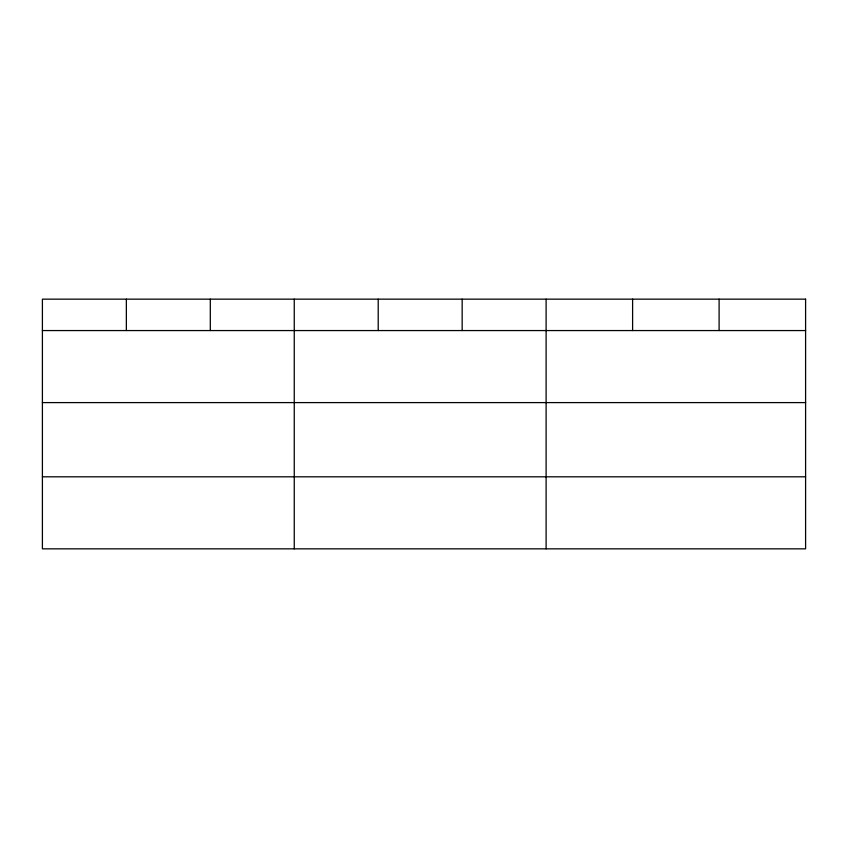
<?xml version="1.0" encoding="UTF-8"?>
<svg xmlns="http://www.w3.org/2000/svg" width="848" height="848" viewBox="0 0 848 848"><rect width="100%" height="100%" fill="white"/><g stroke="black" fill="none" stroke-linecap="round" stroke-linejoin="round"><path stroke-width="1.27" d="M42.4 330.561L805.6 330.561M42.4 402.599L805.6 402.599M42.4 476.809L805.6 476.809M719.104 299.153L719.104 330.561M632.608 299.153L632.608 330.561M546.112 299.153L546.112 548.847M462.16 299.153L462.16 330.561M378.208 299.153L378.208 330.561M294.256 299.153L294.256 548.847M210.304 299.153L210.304 330.561M126.352 299.153L126.352 330.561M805.6 299.153L42.4 299.153L42.4 548.847L805.6 548.847L805.6 299.153"/></g></svg>
